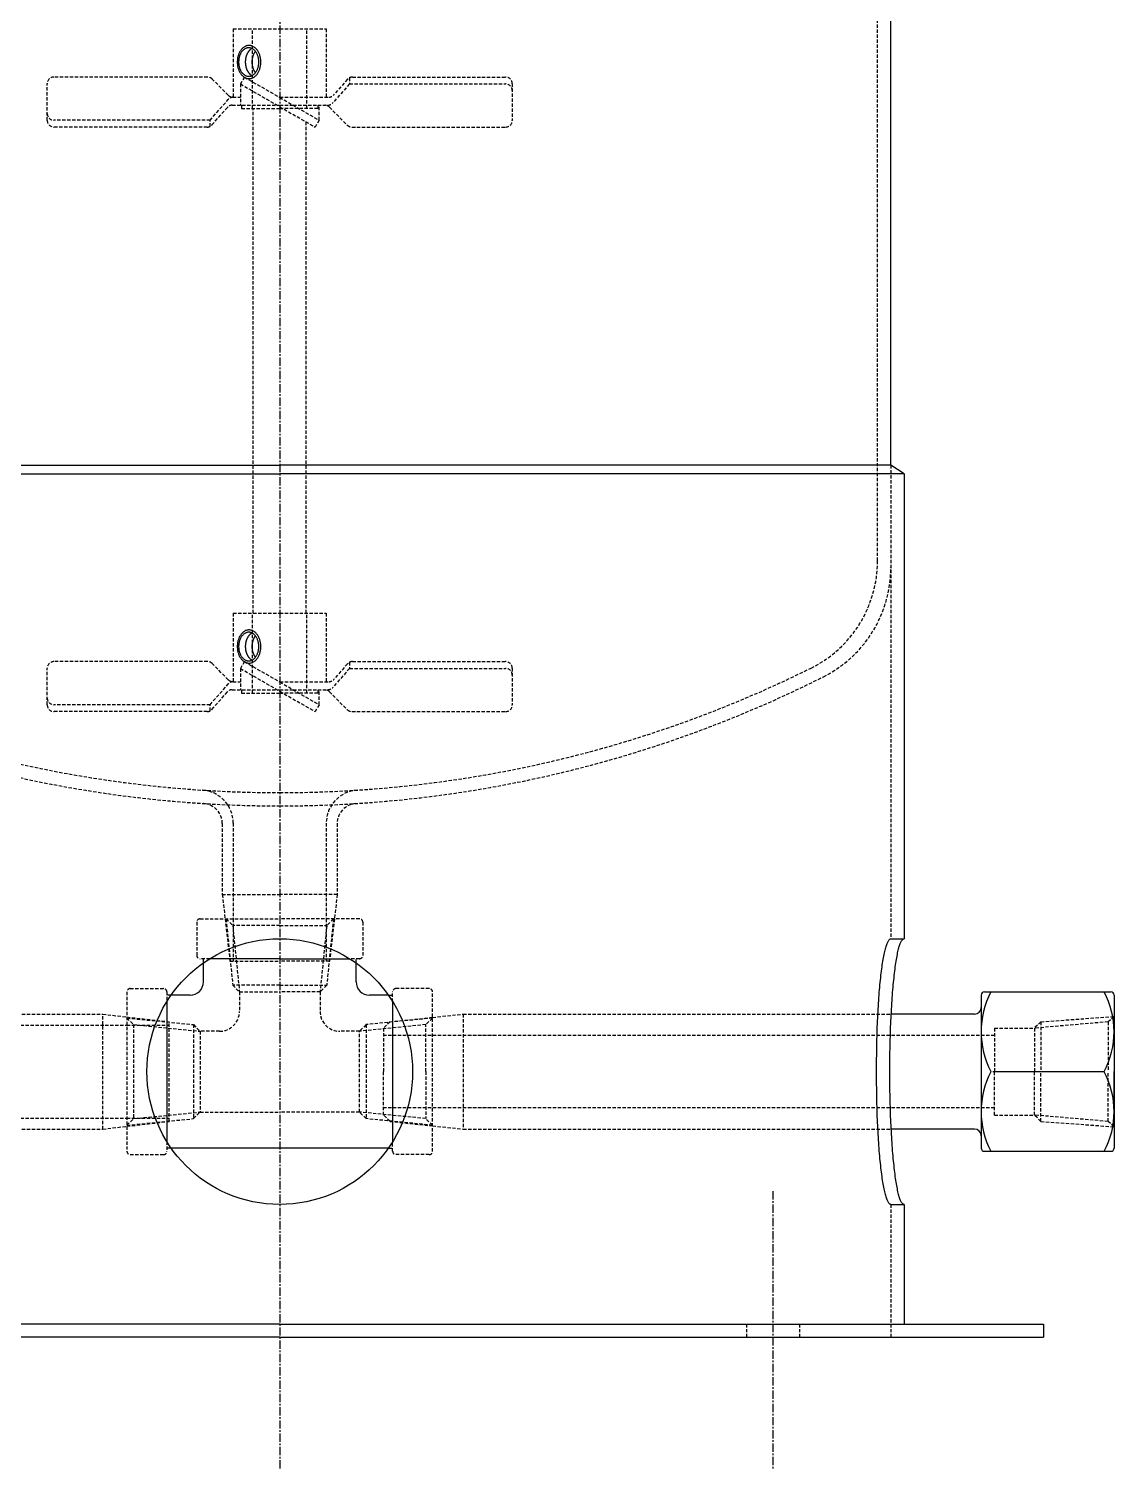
# Model space of a CAD drawing. Extents: x 248 to 1051, y 18 to 1053.
# Drawn here: x 378.7 to 542.1, y 132.5 to 349.5 of the extents above; entities that cross this region are included whole.
import ezdxf

# ---------------------------------------------------------------- set-up
doc = ezdxf.new("R2010")
doc.units = 0
doc.linetypes.add('CENTER', pattern=[2, 1.25, -0.25, 0.25, -0.25])
doc.linetypes.add('DASHED', pattern=[0.75, 0.5, -0.25])
doc.layers.get('0').update_dxf_attribs({"linetype": 'CONTINUOUS'})
doc.layers.add('CENTER', color=1, linetype='CENTER')

msp = doc.modelspace()

# ---------------------------------------------------------------- linework, layer by layer
at = {"color": 3, "linetype": 'DASHED'}
for p, q in [((506.5, 269.4), (506.5, 463.3)), ((409.5, 349.52), (416.5, 349.52)), ((409.5, 349.52), (409.5, 339.22)), ((412.4, 337.52), (412.4, 349.52)), ((416.5, 349.52), (423.5, 349.52)), ((420.6, 337.52), (420.6, 349.52)), ((423.5, 349.52), (423.5, 339.22)), ((381.5, 335.72), (381.5, 341.26)), ((405.63, 342.26), (382.5, 342.26)), ((408.75, 339.51), (406.34, 341.96)), ((411.17, 342.26), (410.57, 341.22)), ((410.57, 341.22), (416.5, 337.79)), ((410.57, 341.22), (410.57, 338.02)), ((411.17, 342.26), (416.5, 339.18)), ((427, 341.22), (424.48, 338.36)), ((426.7, 341.92), (424.62, 339.56)), ((427, 342.15), (427, 341.22)), ((427, 341.22), (450.5, 341.22)), ((427.45, 342.26), (450.5, 342.26)), ((451.5, 341.26), (451.5, 335.72)), ((406, 335.76), (408.75, 338.88)), ((409.46, 339.22), (410.57, 339.22)), ((416.5, 339.22), (423.87, 339.22)), ((416.5, 339.18), (422.43, 335.76)), ((406.3, 335.06), (408.61, 337.68)), ((409.36, 338.02), (416.11, 338.02)), ((410.75, 338.02), (410.75, 337.52)), ((410.75, 337.52), (416.5, 337.52)), ((412.5, 261.52), (412.5, 337.52)), ((416.11, 338.02), (416.5, 338.02)), ((416.5, 338.02), (418.51, 338.02)), ((416.5, 337.79), (421.83, 334.72)), ((416.5, 337.52), (416.98, 337.52)), ((422.25, 337.52), (416.98, 337.52)), ((418.51, 338.02), (423.73, 338.02)), ((422.25, 338.02), (422.25, 337.52)), ((422.43, 335.76), (422.43, 338.02)), ((423.99, 337.72), (426.66, 335.01)), ((406, 335.76), (382.5, 335.76)), ((405.55, 334.72), (382.5, 334.72)), ((406, 334.82), (406, 335.76)), ((420.5, 261.52), (420.5, 335.48)), ((422.43, 335.76), (421.83, 334.72)), ((427.38, 334.72), (450.5, 334.72)), ((508.5, 283.81), (508.5, 212.52)), ((409.5, 261.52), (409.5, 251.22)), ((409.5, 261.52), (416.5, 261.52)), ((412.4, 249.52), (412.4, 261.52)), ((416.5, 261.52), (423.5, 261.52)), ((420.6, 249.52), (420.6, 261.52)), ((423.5, 261.52), (423.5, 251.22)), ((405.63, 254.26), (382.5, 254.26)), ((408.75, 251.51), (406.34, 253.96)), ((411.17, 254.26), (410.57, 253.22)), ((411.17, 254.26), (416.5, 251.18)), ((426.7, 253.92), (424.62, 251.56)), ((427, 254.15), (427, 253.22)), ((427.45, 254.26), (450.5, 254.26)), ((381.5, 247.72), (381.5, 253.26)), ((410.57, 253.22), (410.57, 250.02)), ((410.57, 253.22), (416.5, 249.79)), ((427, 253.22), (424.48, 250.36)), ((427, 253.22), (450.5, 253.22)), ((451.5, 253.26), (451.5, 247.72)), ((406, 247.76), (408.75, 250.88)), ((406.3, 247.06), (408.61, 249.68)), ((409.36, 250.02), (416.11, 250.02)), ((409.46, 251.22), (410.57, 251.22)), ((410.75, 250.02), (410.75, 249.52)), ((416.11, 250.02), (416.5, 250.02)), ((416.5, 251.22), (423.87, 251.22)), ((416.5, 251.18), (422.43, 247.76)), ((416.5, 250.02), (418.51, 250.02)), ((416.5, 249.79), (421.83, 246.72)), ((418.51, 250.02), (423.73, 250.02)), ((422.25, 250.02), (422.25, 249.52)), ((422.43, 247.76), (422.43, 250.02)), ((423.99, 249.72), (426.66, 247.01)), ((406, 247.76), (382.5, 247.76)), ((406, 246.82), (406, 247.76)), ((410.75, 249.52), (416.5, 249.52)), ((416.5, 249.52), (416.98, 249.52)), ((422.25, 249.52), (416.98, 249.52)), ((422.43, 247.76), (421.83, 246.72)), ((405.55, 246.72), (382.5, 246.72)), ((427.38, 246.72), (450.5, 246.72)), ((407.85, 229.88), (407.85, 219.17)), ((409.5, 229.91), (409.5, 215.52)), ((423.5, 229.91), (423.5, 215.52)), ((425.15, 229.88), (425.15, 219.17)), ((407.85, 219.17), (408.27, 215.52)), ((407.85, 219.17), (416.5, 219.17)), ((425.15, 219.17), (416.5, 219.17)), ((425.15, 219.17), (424.73, 215.52)), ((404, 215.02), (404, 210.02)), ((404.5, 215.52), (416.5, 215.52)), ((408.27, 215.52), (409, 209.17)), ((408.43, 215.52), (409.43, 214.52)), ((408.43, 215.52), (409.43, 205.52)), ((409.5, 215.52), (409.5, 209.17)), ((428.5, 215.52), (416.5, 215.52)), ((423.5, 215.52), (423.5, 209.17)), ((424.57, 215.52), (423.57, 205.52)), ((424.57, 215.52), (423.57, 214.52)), ((424.73, 215.52), (424, 209.17)), ((429, 215.02), (429, 210.02)), ((416.5, 214.52), (409.43, 214.52)), ((409.43, 214.52), (410.43, 204.52)), ((416.5, 214.52), (423.57, 214.52)), ((423.57, 214.52), (422.57, 204.52)), ((405.97, 209.52), (404.5, 209.52)), ((405, 208.88), (405, 209.52)), ((409, 209.17), (416.5, 209.17)), ((424, 209.17), (416.5, 209.17)), ((428.5, 209.52), (427.04, 209.52)), ((428, 208.88), (428, 209.52)), ((393.5, 204.52), (393.5, 192.52)), ((394, 205.02), (399, 205.02)), ((399.5, 204.52), (399.5, 203.05)), ((400.14, 204.02), (399.5, 204.02)), ((409.43, 205.52), (410.43, 204.52)), ((416.5, 205.52), (409.43, 205.52)), ((410.43, 204.52), (410.43, 201.59)), ((410.43, 204.52), (416.5, 204.52)), ((416.5, 205.52), (423.57, 205.52)), ((422.57, 204.52), (416.5, 204.52)), ((423.57, 205.52), (422.57, 204.52)), ((422.57, 204.52), (422.57, 201.59)), ((432.86, 204.02), (433.5, 204.02)), ((433.5, 203.05), (433.5, 204.52)), ((439, 205.02), (434, 205.02)), ((439.5, 180.52), (439.5, 204.52)), ((324.44, 201.17), (389.85, 201.17)), ((389.85, 201.17), (393.5, 200.75)), ((389.85, 183.87), (389.85, 201.17)), ((393.5, 200.75), (399.85, 200.02)), ((393.5, 200.59), (403.5, 199.59)), ((393.5, 200.59), (394.5, 199.59)), ((399.85, 185.02), (399.85, 200.02)), ((439.5, 200.59), (429.5, 199.59)), ((433.1, 200.02), (432.11, 199.05)), ((433.1, 200.02), (439.5, 200.69)), ((439.5, 200.59), (438.5, 199.59)), ((439.5, 200.69), (444.11, 201.17)), ((444.11, 201.17), (508.56, 201.17)), ((444.11, 201.17), (444.11, 183.87)), ((541.23, 200.02), (530.11, 199.05)), ((531.1, 200.02), (530.11, 199.05)), ((531.1, 200.02), (542.11, 200.82)), ((531.1, 200.02), (531.1, 192.52)), ((542.11, 200.82), (541.23, 200.02)), ((541.23, 200.02), (541.23, 192.52)), ((303.24, 199.52), (393.5, 199.52)), ((393.5, 199.52), (399.85, 199.52)), ((394.5, 199.59), (404.5, 198.59)), ((394.5, 199.59), (394.5, 185.44)), ((403.5, 199.59), (404.5, 198.59)), ((403.5, 199.59), (403.5, 185.44)), ((407.43, 198.59), (404.5, 198.59)), ((404.5, 198.59), (404.5, 186.44)), ((428.5, 198.59), (425.57, 198.59)), ((429.5, 199.59), (428.5, 198.59)), ((438.5, 199.59), (428.5, 198.59)), ((428.5, 186.44), (428.5, 198.59)), ((429.5, 199.59), (429.5, 185.44)), ((432.11, 199.05), (432.11, 192.52)), ((449.05, 197.97), (432.11, 197.97)), ((438.5, 192.52), (438.5, 199.59)), ((524.11, 197.97), (444.82, 197.97)), ((524.11, 199.05), (530.11, 199.05)), ((524.11, 199.05), (524.11, 192.52)), ((530.11, 199.05), (530.11, 192.52)), ((393.5, 192.52), (393.5, 180.52)), ((432.11, 185.98), (432.11, 192.52)), ((438.5, 192.52), (438.5, 185.44)), ((524.11, 185.98), (524.11, 192.52)), ((530.11, 185.98), (530.11, 192.52)), ((531.1, 185.02), (531.1, 192.52)), ((541.23, 185.02), (541.23, 192.52)), ((449.05, 187.07), (432.11, 187.07)), ((524.11, 187.07), (444.82, 187.07)), ((303.24, 185.52), (393.5, 185.52)), ((393.5, 185.52), (399.85, 185.52)), ((393.5, 184.44), (403.5, 185.44)), ((393.5, 184.44), (394.5, 185.44)), ((393.5, 184.29), (399.85, 185.02)), ((394.5, 185.44), (404.5, 186.44)), ((403.5, 185.44), (404.5, 186.44)), ((404.5, 186.44), (416.5, 186.44)), ((428.5, 186.44), (416.5, 186.44)), ((429.5, 185.44), (428.5, 186.44)), ((438.5, 185.44), (428.5, 186.44)), ((439.5, 184.44), (429.5, 185.44)), ((433.1, 185.02), (432.11, 185.98)), ((433.1, 185.02), (439.5, 184.35)), ((439.5, 184.44), (438.5, 185.44)), ((524.11, 185.98), (530.11, 185.98)), ((541.23, 185.02), (530.11, 185.98)), ((531.1, 185.02), (530.11, 185.98)), ((531.1, 185.02), (542.11, 184.22)), ((542.11, 184.22), (541.23, 185.02)), ((324.44, 183.87), (389.85, 183.87)), ((389.85, 183.87), (393.5, 184.29)), ((439.5, 184.35), (444.11, 183.87)), ((444.11, 183.87), (508.56, 183.87)), ((399.5, 181.98), (399.5, 180.52)), ((400.14, 181.02), (399.5, 181.02)), ((432.86, 181.02), (433.5, 181.02)), ((433.5, 180.52), (433.5, 181.98)), ((394, 180.02), (399, 180.02)), ((439, 180.02), (434, 180.02)), ((508.5, 172.52), (508.5, 152.52)), ((486.75, 154.52), (486.75, 152.52)), ((494.75, 154.52), (494.75, 152.52))]:
    msp.add_line(p, q, dxfattribs=at)
at = {"color": 7, "linetype": 'CONTINUOUS'}
for p, q in [((508.51, 283.81), (508.5, 464.28)), ((322.5, 282.52), (416.5, 282.52)), ((324.5, 283.81), (416.5, 283.81)), ((508.5, 283.81), (416.5, 283.81)), ((510.5, 282.52), (416.5, 282.52)), ((510.5, 282.52), (508.51, 283.81)), ((510.5, 282.52), (510.5, 212.52)), ((508.5, 212.52), (510.5, 212.52)), ((405, 206.02), (405, 208.88)), ((416.5, 209.52), (405.97, 209.52)), ((416.5, 209.52), (427.04, 209.52)), ((428, 206.02), (428, 208.88)), ((403, 204.02), (400.14, 204.02)), ((432.86, 204.02), (430, 204.02)), ((522.11, 204.02), (522.11, 181.02)), ((522.61, 204.52), (541.61, 204.52)), ((542.11, 204.02), (542.11, 181.02)), ((399.5, 203.05), (399.5, 181.98)), ((433.5, 203.05), (433.5, 181.98)), ((521.11, 201.17), (508.56, 201.17)), ((523.86, 192.52), (540.65, 192.52)), ((542.11, 185.98), (542.11, 192.52)), ((521.11, 183.87), (508.56, 183.87)), ((416.5, 181.02), (400.14, 181.02)), ((432.86, 181.02), (416.5, 181.02)), ((522.61, 180.52), (541.61, 180.52)), ((508.5, 172.52), (510.5, 172.52)), ((510.5, 172.52), (510.5, 154.52)), ((416.5, 154.52), (301.5, 154.52)), ((416.5, 154.52), (531.5, 154.52)), ((531.5, 154.52), (531.5, 152.52)), ((416.5, 152.52), (301.5, 152.52)), ((416.5, 152.52), (531.5, 152.52))]:
    msp.add_line(p, q, dxfattribs=at)
at = {"color": 3, "linetype": 'DASHED'}
for points in [[(411.88, 342.02, 0), (411.96, 342.02, 0), (412.05, 342.03, 0), (412.14, 342.04, 0), (412.22, 342.06, 0), (412.31, 342.09, 0), (412.39, 342.12, 0), (412.47, 342.16, 0), (412.55, 342.21, 0), (412.63, 342.26, 0), (412.71, 342.31, 0), (412.79, 342.37, 0), (412.86, 342.44, 0), (412.93, 342.51, 0), (413, 342.58, 0), (413.06, 342.66, 0), (413.13, 342.75, 0), (413.19, 342.84, 0), (413.24, 342.93, 0), (413.3, 343.03, 0), (413.35, 343.13, 0), (413.39, 343.23, 0), (413.44, 343.34, 0), (413.48, 343.45, 0), (413.51, 343.56, 0), (413.54, 343.67, 0), (413.57, 343.79, 0), (413.59, 343.91, 0), (413.61, 344.03, 0), (413.63, 344.15, 0), (413.64, 344.27, 0), (413.64, 344.39, 0), (413.64, 344.52, 0), (413.64, 344.64, 0), (413.64, 344.76, 0), (413.63, 344.88, 0), (413.61, 345, 0), (413.59, 345.12, 0), (413.57, 345.24, 0), (413.54, 345.36, 0), (413.51, 345.47, 0), (413.48, 345.58, 0), (413.44, 345.69, 0), (413.39, 345.8, 0), (413.35, 345.9, 0), (413.3, 346.01, 0), (413.24, 346.1, 0), (413.19, 346.19, 0), (413.13, 346.28, 0), (413.06, 346.37, 0), (413, 346.45, 0), (412.93, 346.52, 0), (412.86, 346.6, 0), (412.79, 346.66, 0), (412.71, 346.72, 0), (412.63, 346.78, 0), (412.55, 346.83, 0), (412.47, 346.87, 0), (412.39, 346.91, 0), (412.31, 346.94, 0), (412.22, 346.97, 0), (412.14, 346.99, 0), (412.05, 347, 0), (411.96, 347.01, 0), (411.88, 347.02, 0), (411.79, 347.01, 0), (411.7, 347, 0), (411.62, 346.99, 0), (411.53, 346.97, 0), (411.45, 346.94, 0), (411.36, 346.91, 0), (411.28, 346.87, 0), (411.2, 346.83, 0), (411.12, 346.78, 0), (411.04, 346.72, 0), (410.97, 346.66, 0), (410.89, 346.6, 0), (410.82, 346.52, 0), (410.76, 346.45, 0), (410.69, 346.37, 0), (410.63, 346.28, 0), (410.57, 346.19, 0), (410.51, 346.1, 0), (410.46, 346.01, 0), (410.41, 345.9, 0), (410.36, 345.8, 0), (410.32, 345.69, 0), (410.28, 345.58, 0), (410.24, 345.47, 0), (410.21, 345.36, 0), (410.19, 345.24, 0), (410.16, 345.12, 0), (410.14, 345, 0), (410.13, 344.88, 0), (410.12, 344.76, 0), (410.11, 344.64, 0), (410.11, 344.52, 0), (410.11, 344.39, 0), (410.12, 344.27, 0), (410.13, 344.15, 0), (410.14, 344.03, 0), (410.16, 343.91, 0), (410.19, 343.79, 0), (410.21, 343.67, 0), (410.24, 343.56, 0), (410.28, 343.45, 0), (410.32, 343.34, 0), (410.36, 343.23, 0), (410.41, 343.13, 0), (410.46, 343.03, 0), (410.51, 342.93, 0), (410.57, 342.84, 0), (410.63, 342.75, 0), (410.69, 342.66, 0), (410.76, 342.58, 0), (410.82, 342.51, 0), (410.89, 342.44, 0), (410.97, 342.37, 0), (411.04, 342.31, 0), (411.12, 342.26, 0), (411.2, 342.21, 0), (411.28, 342.16, 0), (411.36, 342.12, 0), (411.45, 342.09, 0), (411.53, 342.06, 0), (411.62, 342.04, 0), (411.7, 342.03, 0), (411.79, 342.02, 0), (411.88, 342.02, 0)], [(411.83, 342.37, 0), (411.91, 342.37, 0), (411.98, 342.38, 0), (412.06, 342.39, 0), (412.13, 342.41, 0), (412.2, 342.43, 0), (412.27, 342.46, 0), (412.35, 342.49, 0), (412.41, 342.53, 0), (412.48, 342.57, 0), (412.55, 342.62, 0), (412.61, 342.67, 0), (412.68, 342.73, 0), (412.74, 342.79, 0), (412.8, 342.86, 0), (412.85, 342.92, 0), (412.91, 343, 0), (412.96, 343.07, 0), (413.01, 343.15, 0), (413.05, 343.24, 0), (413.1, 343.32, 0), (413.14, 343.41, 0), (413.17, 343.5, 0), (413.21, 343.6, 0), (413.24, 343.69, 0), (413.26, 343.79, 0), (413.29, 343.89, 0), (413.31, 343.99, 0), (413.32, 344.1, 0), (413.34, 344.2, 0), (413.35, 344.31, 0), (413.35, 344.41, 0), (413.35, 344.52, 0), (413.35, 344.62, 0), (413.35, 344.73, 0), (413.34, 344.83, 0), (413.32, 344.94, 0), (413.31, 345.04, 0), (413.29, 345.14, 0), (413.26, 345.24, 0), (413.24, 345.34, 0), (413.21, 345.44, 0), (413.17, 345.53, 0), (413.14, 345.62, 0), (413.1, 345.71, 0), (413.05, 345.8, 0), (413.01, 345.88, 0), (412.96, 345.96, 0), (412.91, 346.04, 0), (412.85, 346.11, 0), (412.8, 346.18, 0), (412.74, 346.24, 0), (412.68, 346.3, 0), (412.61, 346.36, 0), (412.55, 346.41, 0), (412.48, 346.46, 0), (412.41, 346.5, 0), (412.35, 346.54, 0), (412.27, 346.57, 0), (412.2, 346.6, 0), (412.13, 346.62, 0), (412.06, 346.64, 0), (411.98, 346.66, 0), (411.91, 346.66, 0), (411.83, 346.67, 0), (411.76, 346.66, 0), (411.68, 346.66, 0), (411.61, 346.64, 0), (411.54, 346.62, 0), (411.46, 346.6, 0), (411.39, 346.57, 0), (411.32, 346.54, 0), (411.25, 346.5, 0), (411.18, 346.46, 0), (411.12, 346.41, 0), (411.05, 346.36, 0), (410.99, 346.3, 0), (410.93, 346.24, 0), (410.87, 346.18, 0), (410.81, 346.11, 0), (410.76, 346.04, 0), (410.71, 345.96, 0), (410.66, 345.88, 0), (410.61, 345.8, 0), (410.57, 345.71, 0), (410.53, 345.62, 0), (410.49, 345.53, 0), (410.46, 345.44, 0), (410.43, 345.34, 0), (410.4, 345.24, 0), (410.38, 345.14, 0), (410.36, 345.04, 0), (410.34, 344.94, 0), (410.33, 344.83, 0), (410.32, 344.73, 0), (410.31, 344.62, 0), (410.31, 344.52, 0), (410.31, 344.41, 0), (410.32, 344.31, 0), (410.33, 344.2, 0), (410.34, 344.1, 0), (410.36, 343.99, 0), (410.38, 343.89, 0), (410.4, 343.79, 0), (410.43, 343.69, 0), (410.46, 343.6, 0), (410.49, 343.5, 0), (410.53, 343.41, 0), (410.57, 343.32, 0), (410.61, 343.24, 0), (410.66, 343.15, 0), (410.71, 343.07, 0), (410.76, 343, 0), (410.81, 342.92, 0), (410.87, 342.86, 0), (410.93, 342.79, 0), (410.99, 342.73, 0), (411.05, 342.67, 0), (411.12, 342.62, 0), (411.18, 342.57, 0), (411.25, 342.53, 0), (411.32, 342.49, 0), (411.39, 342.46, 0), (411.46, 342.43, 0), (411.54, 342.41, 0), (411.61, 342.39, 0), (411.68, 342.38, 0), (411.76, 342.37, 0), (411.83, 342.37, 0)], [(412.33, 346.55, 0), (412.31, 346.53, 0), (412.28, 346.52, 0), (412.25, 346.5, 0), (412.22, 346.49, 0), (412.2, 346.47, 0), (412.17, 346.45, 0), (412.14, 346.43, 0), (412.12, 346.41, 0), (412.09, 346.39, 0), (412.07, 346.37, 0), (412.04, 346.35, 0), (412.02, 346.33, 0), (411.99, 346.31, 0), (411.97, 346.28, 0), (411.94, 346.26, 0), (411.92, 346.24, 0), (411.9, 346.21, 0), (411.87, 346.19, 0), (411.85, 346.16, 0), (411.83, 346.13, 0), (411.81, 346.1, 0), (411.79, 346.07, 0), (411.76, 346.05, 0), (411.74, 346.02, 0), (411.72, 345.99, 0), (411.7, 345.96, 0), (411.68, 345.93, 0), (411.67, 345.89, 0), (411.65, 345.86, 0), (411.63, 345.83, 0), (411.61, 345.8, 0), (411.59, 345.76, 0), (411.58, 345.73, 0), (411.56, 345.69, 0), (411.54, 345.66, 0), (411.53, 345.62, 0), (411.51, 345.59, 0), (411.5, 345.55, 0), (411.49, 345.51, 0), (411.47, 345.48, 0), (411.46, 345.44, 0), (411.45, 345.4, 0), (411.44, 345.37, 0), (411.42, 345.33, 0), (411.41, 345.29, 0), (411.4, 345.25, 0), (411.39, 345.21, 0), (411.38, 345.17, 0), (411.38, 345.13, 0), (411.37, 345.09, 0), (411.36, 345.05, 0), (411.35, 345.01, 0), (411.35, 344.97, 0), (411.34, 344.93, 0), (411.33, 344.89, 0), (411.33, 344.85, 0), (411.33, 344.81, 0), (411.32, 344.76, 0), (411.32, 344.72, 0), (411.32, 344.68, 0), (411.31, 344.64, 0), (411.31, 344.6, 0), (411.31, 344.56, 0), (411.31, 344.52, 0), (411.31, 344.48, 0), (411.31, 344.43, 0), (411.31, 344.39, 0), (411.32, 344.35, 0), (411.32, 344.31, 0), (411.32, 344.27, 0), (411.33, 344.23, 0), (411.33, 344.19, 0), (411.33, 344.14, 0), (411.34, 344.1, 0), (411.35, 344.06, 0), (411.35, 344.02, 0), (411.36, 343.98, 0), (411.37, 343.94, 0), (411.38, 343.9, 0), (411.38, 343.86, 0), (411.39, 343.82, 0), (411.4, 343.78, 0), (411.41, 343.75, 0), (411.42, 343.71, 0), (411.44, 343.67, 0), (411.45, 343.63, 0), (411.46, 343.59, 0), (411.47, 343.56, 0), (411.49, 343.52, 0), (411.5, 343.48, 0), (411.51, 343.45, 0), (411.53, 343.41, 0), (411.54, 343.38, 0), (411.56, 343.34, 0), (411.58, 343.31, 0), (411.59, 343.27, 0), (411.61, 343.24, 0), (411.63, 343.2, 0), (411.65, 343.17, 0), (411.67, 343.14, 0), (411.68, 343.11, 0), (411.7, 343.08, 0), (411.72, 343.05, 0), (411.74, 343.02, 0), (411.76, 342.99, 0), (411.79, 342.96, 0), (411.81, 342.93, 0), (411.83, 342.9, 0), (411.85, 342.88, 0), (411.87, 342.85, 0), (411.9, 342.82, 0), (411.92, 342.8, 0), (411.94, 342.77, 0), (411.97, 342.75, 0), (411.99, 342.73, 0), (412.02, 342.7, 0), (412.04, 342.68, 0), (412.07, 342.66, 0), (412.09, 342.64, 0), (412.12, 342.62, 0), (412.14, 342.6, 0), (412.17, 342.58, 0), (412.2, 342.56, 0), (412.22, 342.55, 0), (412.25, 342.53, 0), (412.28, 342.51, 0), (412.31, 342.5, 0), (412.33, 342.49, 0)], [(412.83, 346.14, 0), (412.82, 346.12, 0), (412.8, 346.1, 0), (412.79, 346.08, 0), (412.77, 346.06, 0), (412.76, 346.04, 0), (412.74, 346.02, 0), (412.73, 346, 0), (412.72, 345.98, 0), (412.7, 345.95, 0), (412.69, 345.93, 0), (412.68, 345.91, 0), (412.66, 345.89, 0), (412.65, 345.87, 0), (412.64, 345.85, 0), (412.62, 345.82, 0), (412.61, 345.8, 0), (412.6, 345.78, 0), (412.59, 345.75, 0), (412.58, 345.73, 0), (412.57, 345.71, 0), (412.56, 345.68, 0), (412.54, 345.66, 0), (412.53, 345.63, 0), (412.52, 345.61, 0), (412.51, 345.58, 0), (412.5, 345.56, 0), (412.49, 345.53, 0), (412.48, 345.51, 0), (412.48, 345.48, 0), (412.47, 345.46, 0), (412.46, 345.43, 0), (412.45, 345.41, 0), (412.44, 345.38, 0), (412.43, 345.35, 0), (412.42, 345.33, 0), (412.42, 345.3, 0), (412.41, 345.27, 0), (412.4, 345.25, 0), (412.4, 345.22, 0), (412.39, 345.19, 0), (412.38, 345.17, 0), (412.38, 345.14, 0), (412.37, 345.11, 0), (412.37, 345.08, 0), (412.36, 345.06, 0), (412.36, 345.03, 0), (412.35, 345, 0), (412.35, 344.97, 0), (412.34, 344.94, 0), (412.34, 344.92, 0), (412.33, 344.89, 0), (412.33, 344.86, 0), (412.33, 344.83, 0), (412.33, 344.8, 0), (412.32, 344.77, 0), (412.32, 344.75, 0), (412.32, 344.72, 0), (412.32, 344.69, 0), (412.32, 344.66, 0), (412.31, 344.63, 0), (412.31, 344.6, 0), (412.31, 344.57, 0), (412.31, 344.55, 0), (412.31, 344.52, 0), (412.31, 344.49, 0), (412.31, 344.46, 0), (412.31, 344.43, 0), (412.31, 344.4, 0), (412.32, 344.37, 0), (412.32, 344.35, 0), (412.32, 344.32, 0), (412.32, 344.29, 0), (412.32, 344.26, 0), (412.33, 344.23, 0), (412.33, 344.2, 0), (412.33, 344.17, 0), (412.33, 344.15, 0), (412.34, 344.12, 0), (412.34, 344.09, 0), (412.35, 344.06, 0), (412.35, 344.03, 0), (412.36, 344.01, 0), (412.36, 343.98, 0), (412.37, 343.95, 0), (412.37, 343.92, 0), (412.38, 343.89, 0), (412.38, 343.87, 0), (412.39, 343.84, 0), (412.4, 343.81, 0), (412.4, 343.79, 0), (412.41, 343.76, 0), (412.42, 343.73, 0), (412.42, 343.71, 0), (412.43, 343.68, 0), (412.44, 343.65, 0), (412.45, 343.63, 0), (412.46, 343.6, 0), (412.47, 343.57, 0), (412.48, 343.55, 0), (412.48, 343.52, 0), (412.49, 343.5, 0), (412.5, 343.47, 0), (412.51, 343.45, 0), (412.52, 343.42, 0), (412.53, 343.4, 0), (412.54, 343.38, 0), (412.56, 343.35, 0), (412.57, 343.33, 0), (412.58, 343.3, 0), (412.59, 343.28, 0), (412.6, 343.26, 0), (412.61, 343.23, 0), (412.62, 343.21, 0), (412.64, 343.19, 0), (412.65, 343.17, 0), (412.66, 343.14, 0), (412.68, 343.12, 0), (412.69, 343.1, 0), (412.7, 343.08, 0), (412.72, 343.06, 0), (412.73, 343.04, 0), (412.74, 343.01, 0), (412.76, 343, 0), (412.77, 342.98, 0), (412.79, 342.95, 0), (412.8, 342.94, 0), (412.82, 342.92, 0), (412.83, 342.9, 0)], [(411.88, 254.02, 0), (411.96, 254.02, 0), (412.05, 254.03, 0), (412.14, 254.04, 0), (412.22, 254.06, 0), (412.31, 254.09, 0), (412.39, 254.12, 0), (412.47, 254.16, 0), (412.55, 254.21, 0), (412.63, 254.26, 0), (412.71, 254.31, 0), (412.79, 254.37, 0), (412.86, 254.44, 0), (412.93, 254.51, 0), (413, 254.58, 0), (413.06, 254.66, 0), (413.13, 254.75, 0), (413.19, 254.84, 0), (413.24, 254.93, 0), (413.3, 255.03, 0), (413.35, 255.13, 0), (413.39, 255.23, 0), (413.44, 255.34, 0), (413.48, 255.45, 0), (413.51, 255.56, 0), (413.54, 255.67, 0), (413.57, 255.79, 0), (413.59, 255.91, 0), (413.61, 256.03, 0), (413.63, 256.15, 0), (413.64, 256.27, 0), (413.64, 256.39, 0), (413.64, 256.52, 0), (413.64, 256.64, 0), (413.64, 256.76, 0), (413.63, 256.88, 0), (413.61, 257, 0), (413.59, 257.12, 0), (413.57, 257.24, 0), (413.54, 257.36, 0), (413.51, 257.47, 0), (413.48, 257.58, 0), (413.44, 257.69, 0), (413.39, 257.8, 0), (413.35, 257.9, 0), (413.3, 258.01, 0), (413.24, 258.1, 0), (413.19, 258.19, 0), (413.13, 258.28, 0), (413.06, 258.37, 0), (413, 258.45, 0), (412.93, 258.52, 0), (412.86, 258.6, 0), (412.79, 258.66, 0), (412.71, 258.72, 0), (412.63, 258.78, 0), (412.55, 258.83, 0), (412.47, 258.87, 0), (412.39, 258.91, 0), (412.31, 258.94, 0), (412.22, 258.97, 0), (412.14, 258.99, 0), (412.05, 259, 0), (411.96, 259.01, 0), (411.88, 259.02, 0), (411.79, 259.01, 0), (411.7, 259, 0), (411.62, 258.99, 0), (411.53, 258.97, 0), (411.45, 258.94, 0), (411.36, 258.91, 0), (411.28, 258.87, 0), (411.2, 258.83, 0), (411.12, 258.78, 0), (411.04, 258.72, 0), (410.97, 258.66, 0), (410.89, 258.6, 0), (410.82, 258.52, 0), (410.76, 258.45, 0), (410.69, 258.37, 0), (410.63, 258.28, 0), (410.57, 258.19, 0), (410.51, 258.1, 0), (410.46, 258.01, 0), (410.41, 257.9, 0), (410.36, 257.8, 0), (410.32, 257.69, 0), (410.28, 257.58, 0), (410.24, 257.47, 0), (410.21, 257.36, 0), (410.19, 257.24, 0), (410.16, 257.12, 0), (410.14, 257, 0), (410.13, 256.88, 0), (410.12, 256.76, 0), (410.11, 256.64, 0), (410.11, 256.52, 0), (410.11, 256.39, 0), (410.12, 256.27, 0), (410.13, 256.15, 0), (410.14, 256.03, 0), (410.16, 255.91, 0), (410.19, 255.79, 0), (410.21, 255.67, 0), (410.24, 255.56, 0), (410.28, 255.45, 0), (410.32, 255.34, 0), (410.36, 255.23, 0), (410.41, 255.13, 0), (410.46, 255.03, 0), (410.51, 254.93, 0), (410.57, 254.84, 0), (410.63, 254.75, 0), (410.69, 254.66, 0), (410.76, 254.58, 0), (410.82, 254.51, 0), (410.89, 254.44, 0), (410.97, 254.37, 0), (411.04, 254.31, 0), (411.12, 254.26, 0), (411.2, 254.21, 0), (411.28, 254.16, 0), (411.36, 254.12, 0), (411.45, 254.09, 0), (411.53, 254.06, 0), (411.62, 254.04, 0), (411.7, 254.03, 0), (411.79, 254.02, 0), (411.88, 254.02, 0)], [(411.83, 254.37, 0), (411.91, 254.37, 0), (411.98, 254.38, 0), (412.06, 254.39, 0), (412.13, 254.41, 0), (412.2, 254.43, 0), (412.27, 254.46, 0), (412.35, 254.49, 0), (412.41, 254.53, 0), (412.48, 254.57, 0), (412.55, 254.62, 0), (412.61, 254.67, 0), (412.68, 254.73, 0), (412.74, 254.79, 0), (412.8, 254.85, 0), (412.85, 254.92, 0), (412.91, 255, 0), (412.96, 255.07, 0), (413.01, 255.15, 0), (413.05, 255.24, 0), (413.1, 255.32, 0), (413.14, 255.41, 0), (413.17, 255.5, 0), (413.21, 255.6, 0), (413.24, 255.69, 0), (413.26, 255.79, 0), (413.29, 255.89, 0), (413.31, 255.99, 0), (413.32, 256.1, 0), (413.34, 256.2, 0), (413.35, 256.31, 0), (413.35, 256.41, 0), (413.35, 256.52, 0), (413.35, 256.62, 0), (413.35, 256.73, 0), (413.34, 256.83, 0), (413.32, 256.94, 0), (413.31, 257.04, 0), (413.29, 257.14, 0), (413.26, 257.24, 0), (413.24, 257.34, 0), (413.21, 257.44, 0), (413.17, 257.53, 0), (413.14, 257.62, 0), (413.1, 257.71, 0), (413.05, 257.8, 0), (413.01, 257.88, 0), (412.96, 257.96, 0), (412.91, 258.04, 0), (412.85, 258.11, 0), (412.8, 258.18, 0), (412.74, 258.24, 0), (412.68, 258.3, 0), (412.61, 258.36, 0), (412.55, 258.41, 0), (412.48, 258.46, 0), (412.41, 258.5, 0), (412.35, 258.54, 0), (412.27, 258.57, 0), (412.2, 258.6, 0), (412.13, 258.62, 0), (412.06, 258.64, 0), (411.98, 258.66, 0), (411.91, 258.66, 0), (411.83, 258.67, 0), (411.76, 258.66, 0), (411.68, 258.66, 0), (411.61, 258.64, 0), (411.54, 258.62, 0), (411.46, 258.6, 0), (411.39, 258.57, 0), (411.32, 258.54, 0), (411.25, 258.5, 0), (411.18, 258.46, 0), (411.12, 258.41, 0), (411.05, 258.36, 0), (410.99, 258.3, 0), (410.93, 258.24, 0), (410.87, 258.18, 0), (410.81, 258.11, 0), (410.76, 258.04, 0), (410.71, 257.96, 0), (410.66, 257.88, 0), (410.61, 257.8, 0), (410.57, 257.71, 0), (410.53, 257.62, 0), (410.49, 257.53, 0), (410.46, 257.44, 0), (410.43, 257.34, 0), (410.4, 257.24, 0), (410.38, 257.14, 0), (410.36, 257.04, 0), (410.34, 256.94, 0), (410.33, 256.83, 0), (410.32, 256.73, 0), (410.31, 256.62, 0), (410.31, 256.52, 0), (410.31, 256.41, 0), (410.32, 256.31, 0), (410.33, 256.2, 0), (410.34, 256.1, 0), (410.36, 255.99, 0), (410.38, 255.89, 0), (410.4, 255.79, 0), (410.43, 255.69, 0), (410.46, 255.6, 0), (410.49, 255.5, 0), (410.53, 255.41, 0), (410.57, 255.32, 0), (410.61, 255.24, 0), (410.66, 255.15, 0), (410.71, 255.07, 0), (410.76, 255, 0), (410.81, 254.92, 0), (410.87, 254.85, 0), (410.93, 254.79, 0), (410.99, 254.73, 0), (411.05, 254.67, 0), (411.12, 254.62, 0), (411.18, 254.57, 0), (411.25, 254.53, 0), (411.32, 254.49, 0), (411.39, 254.46, 0), (411.46, 254.43, 0), (411.54, 254.41, 0), (411.61, 254.39, 0), (411.68, 254.38, 0), (411.76, 254.37, 0), (411.83, 254.37, 0)], [(412.33, 258.55, 0), (412.31, 258.53, 0), (412.28, 258.52, 0), (412.25, 258.5, 0), (412.22, 258.49, 0), (412.2, 258.47, 0), (412.17, 258.45, 0), (412.14, 258.43, 0), (412.12, 258.41, 0), (412.09, 258.39, 0), (412.07, 258.37, 0), (412.04, 258.35, 0), (412.02, 258.33, 0), (411.99, 258.31, 0), (411.97, 258.28, 0), (411.94, 258.26, 0), (411.92, 258.24, 0), (411.9, 258.21, 0), (411.87, 258.19, 0), (411.85, 258.16, 0), (411.83, 258.13, 0), (411.81, 258.1, 0), (411.79, 258.07, 0), (411.76, 258.05, 0), (411.74, 258.02, 0), (411.72, 257.99, 0), (411.7, 257.96, 0), (411.68, 257.93, 0), (411.67, 257.89, 0), (411.65, 257.86, 0), (411.63, 257.83, 0), (411.61, 257.8, 0), (411.59, 257.76, 0), (411.58, 257.73, 0), (411.56, 257.69, 0), (411.54, 257.66, 0), (411.53, 257.62, 0), (411.51, 257.59, 0), (411.5, 257.55, 0), (411.49, 257.51, 0), (411.47, 257.48, 0), (411.46, 257.44, 0), (411.45, 257.4, 0), (411.44, 257.37, 0), (411.42, 257.33, 0), (411.41, 257.29, 0), (411.4, 257.25, 0), (411.39, 257.21, 0), (411.38, 257.17, 0), (411.38, 257.13, 0), (411.37, 257.09, 0), (411.36, 257.05, 0), (411.35, 257.01, 0), (411.35, 256.97, 0), (411.34, 256.93, 0), (411.33, 256.89, 0), (411.33, 256.85, 0), (411.33, 256.81, 0), (411.32, 256.76, 0), (411.32, 256.72, 0), (411.32, 256.68, 0), (411.31, 256.64, 0), (411.31, 256.6, 0), (411.31, 256.56, 0), (411.31, 256.52, 0), (411.31, 256.48, 0), (411.31, 256.43, 0), (411.31, 256.39, 0), (411.32, 256.35, 0), (411.32, 256.31, 0), (411.32, 256.27, 0), (411.33, 256.23, 0), (411.33, 256.19, 0), (411.33, 256.14, 0), (411.34, 256.1, 0), (411.35, 256.06, 0), (411.35, 256.02, 0), (411.36, 255.98, 0), (411.37, 255.94, 0), (411.38, 255.9, 0), (411.38, 255.86, 0), (411.39, 255.82, 0), (411.4, 255.78, 0), (411.41, 255.75, 0), (411.42, 255.71, 0), (411.44, 255.67, 0), (411.45, 255.63, 0), (411.46, 255.59, 0), (411.47, 255.56, 0), (411.49, 255.52, 0), (411.5, 255.48, 0), (411.51, 255.45, 0), (411.53, 255.41, 0), (411.54, 255.38, 0), (411.56, 255.34, 0), (411.58, 255.31, 0), (411.59, 255.27, 0), (411.61, 255.24, 0), (411.63, 255.2, 0), (411.65, 255.17, 0), (411.67, 255.14, 0), (411.68, 255.11, 0), (411.7, 255.08, 0), (411.72, 255.05, 0), (411.74, 255.02, 0), (411.76, 254.99, 0), (411.79, 254.96, 0), (411.81, 254.93, 0), (411.83, 254.9, 0), (411.85, 254.88, 0), (411.87, 254.85, 0), (411.9, 254.82, 0), (411.92, 254.8, 0), (411.94, 254.77, 0), (411.97, 254.75, 0), (411.99, 254.72, 0), (412.02, 254.7, 0), (412.04, 254.68, 0), (412.07, 254.66, 0), (412.09, 254.64, 0), (412.12, 254.62, 0), (412.14, 254.6, 0), (412.17, 254.58, 0), (412.2, 254.56, 0), (412.22, 254.55, 0), (412.25, 254.53, 0), (412.28, 254.51, 0), (412.31, 254.5, 0), (412.33, 254.49, 0)], [(412.83, 258.14, 0), (412.82, 258.12, 0), (412.8, 258.1, 0), (412.79, 258.08, 0), (412.77, 258.06, 0), (412.76, 258.04, 0), (412.74, 258.02, 0), (412.73, 258, 0), (412.72, 257.98, 0), (412.7, 257.95, 0), (412.69, 257.93, 0), (412.68, 257.91, 0), (412.66, 257.89, 0), (412.65, 257.87, 0), (412.64, 257.85, 0), (412.62, 257.82, 0), (412.61, 257.8, 0), (412.6, 257.78, 0), (412.59, 257.75, 0), (412.58, 257.73, 0), (412.57, 257.71, 0), (412.56, 257.68, 0), (412.54, 257.66, 0), (412.53, 257.63, 0), (412.52, 257.61, 0), (412.51, 257.58, 0), (412.5, 257.56, 0), (412.49, 257.53, 0), (412.48, 257.51, 0), (412.48, 257.48, 0), (412.47, 257.46, 0), (412.46, 257.43, 0), (412.45, 257.41, 0), (412.44, 257.38, 0), (412.43, 257.35, 0), (412.42, 257.33, 0), (412.42, 257.3, 0), (412.41, 257.27, 0), (412.4, 257.25, 0), (412.4, 257.22, 0), (412.39, 257.19, 0), (412.38, 257.17, 0), (412.38, 257.14, 0), (412.37, 257.11, 0), (412.37, 257.08, 0), (412.36, 257.06, 0), (412.36, 257.03, 0), (412.35, 257, 0), (412.35, 256.97, 0), (412.34, 256.94, 0), (412.34, 256.92, 0), (412.33, 256.89, 0), (412.33, 256.86, 0), (412.33, 256.83, 0), (412.33, 256.8, 0), (412.32, 256.77, 0), (412.32, 256.75, 0), (412.32, 256.72, 0), (412.32, 256.69, 0), (412.32, 256.66, 0), (412.31, 256.63, 0), (412.31, 256.6, 0), (412.31, 256.57, 0), (412.31, 256.55, 0), (412.31, 256.52, 0), (412.31, 256.49, 0), (412.31, 256.46, 0), (412.31, 256.43, 0), (412.31, 256.4, 0), (412.32, 256.37, 0), (412.32, 256.35, 0), (412.32, 256.32, 0), (412.32, 256.29, 0), (412.32, 256.26, 0), (412.33, 256.23, 0), (412.33, 256.2, 0), (412.33, 256.17, 0), (412.33, 256.15, 0), (412.34, 256.12, 0), (412.34, 256.09, 0), (412.35, 256.06, 0), (412.35, 256.03, 0), (412.36, 256.01, 0), (412.36, 255.98, 0), (412.37, 255.95, 0), (412.37, 255.92, 0), (412.38, 255.9, 0), (412.38, 255.87, 0), (412.39, 255.84, 0), (412.4, 255.81, 0), (412.4, 255.79, 0), (412.41, 255.76, 0), (412.42, 255.73, 0), (412.42, 255.71, 0), (412.43, 255.68, 0), (412.44, 255.65, 0), (412.45, 255.63, 0), (412.46, 255.6, 0), (412.47, 255.57, 0), (412.48, 255.55, 0), (412.48, 255.52, 0), (412.49, 255.5, 0), (412.5, 255.47, 0), (412.51, 255.45, 0), (412.52, 255.42, 0), (412.53, 255.4, 0), (412.54, 255.38, 0), (412.56, 255.35, 0), (412.57, 255.33, 0), (412.58, 255.3, 0), (412.59, 255.28, 0), (412.6, 255.26, 0), (412.61, 255.23, 0), (412.62, 255.21, 0), (412.64, 255.19, 0), (412.65, 255.16, 0), (412.66, 255.14, 0), (412.68, 255.12, 0), (412.69, 255.1, 0), (412.7, 255.08, 0), (412.72, 255.06, 0), (412.73, 255.04, 0), (412.74, 255.01, 0), (412.76, 255, 0), (412.77, 254.97, 0), (412.79, 254.96, 0), (412.8, 254.94, 0), (412.82, 254.92, 0), (412.83, 254.9, 0)], [(508.5, 172.52, 0), (508.45, 172.52, 0), (508.39, 172.54, 0), (508.34, 172.57, 0), (508.29, 172.61, 0), (508.24, 172.67, 0), (508.19, 172.73, 0), (508.13, 172.81, 0), (508.08, 172.9, 0), (508.03, 173, 0), (507.98, 173.12, 0), (507.93, 173.24, 0), (507.88, 173.38, 0), (507.83, 173.53, 0), (507.78, 173.69, 0), (507.73, 173.86, 0), (507.68, 174.04, 0), (507.63, 174.23, 0), (507.58, 174.44, 0), (507.53, 174.65, 0), (507.49, 174.88, 0), (507.44, 175.12, 0), (507.39, 175.36, 0), (507.35, 175.62, 0), (507.31, 175.89, 0), (507.26, 176.16, 0), (507.22, 176.45, 0), (507.18, 176.75, 0), (507.14, 177.06, 0), (507.1, 177.37, 0), (507.06, 177.7, 0), (507.02, 178.03, 0), (506.98, 178.37, 0), (506.94, 178.73, 0), (506.91, 179.09, 0), (506.87, 179.45, 0), (506.84, 179.83, 0), (506.8, 180.21, 0), (506.77, 180.6, 0), (506.74, 181, 0), (506.71, 181.41, 0), (506.68, 181.82, 0), (506.65, 182.23, 0), (506.63, 182.66, 0), (506.6, 183.09, 0), (506.58, 183.52, 0), (506.56, 183.97, 0), (506.53, 184.41, 0), (506.51, 184.86, 0), (506.49, 185.32, 0), (506.47, 185.78, 0), (506.46, 186.24, 0), (506.44, 186.71, 0), (506.43, 187.18, 0), (506.41, 187.66, 0), (506.4, 188.13, 0), (506.39, 188.62, 0), (506.38, 189.1, 0), (506.37, 189.58, 0), (506.37, 190.07, 0), (506.36, 190.56, 0), (506.35, 191.04, 0), (506.35, 191.53, 0), (506.35, 192.03, 0), (506.35, 192.52, 0), (506.35, 193.01, 0), (506.35, 193.5, 0), (506.35, 193.99, 0), (506.36, 194.48, 0), (506.37, 194.97, 0), (506.37, 195.45, 0), (506.38, 195.94, 0), (506.39, 196.42, 0), (506.4, 196.9, 0), (506.41, 197.38, 0), (506.43, 197.85, 0), (506.44, 198.32, 0), (506.46, 198.79, 0), (506.47, 199.25, 0), (506.49, 199.71, 0), (506.51, 200.17, 0), (506.53, 200.62, 0), (506.56, 201.07, 0), (506.58, 201.51, 0), (506.6, 201.94, 0), (506.63, 202.37, 0), (506.65, 202.8, 0), (506.68, 203.22, 0), (506.71, 203.63, 0), (506.74, 204.03, 0), (506.77, 204.43, 0), (506.8, 204.82, 0), (506.84, 205.2, 0), (506.87, 205.58, 0), (506.91, 205.95, 0), (506.94, 206.31, 0), (506.98, 206.66, 0), (507.02, 207, 0), (507.06, 207.34, 0), (507.1, 207.66, 0), (507.14, 207.98, 0), (507.18, 208.28, 0), (507.22, 208.58, 0), (507.26, 208.87, 0), (507.31, 209.15, 0), (507.35, 209.41, 0), (507.39, 209.67, 0), (507.44, 209.92, 0), (507.49, 210.16, 0), (507.53, 210.38, 0), (507.58, 210.6, 0), (507.63, 210.8, 0), (507.68, 210.99, 0), (507.73, 211.18, 0), (507.78, 211.35, 0), (507.83, 211.51, 0), (507.88, 211.66, 0), (507.93, 211.79, 0), (507.98, 211.92, 0), (508.03, 212.03, 0), (508.08, 212.13, 0), (508.13, 212.22, 0), (508.19, 212.3, 0), (508.24, 212.37, 0), (508.29, 212.42, 0), (508.34, 212.46, 0), (508.39, 212.49, 0), (508.45, 212.51, 0), (508.5, 212.52, 0)]]:
    msp.add_polyline3d(points, dxfattribs=at)
at = {"color": 7, "linetype": 'CONTINUOUS'}
msp.add_polyline3d([(510.5, 172.52, 0), (510.45, 172.52, 0), (510.39, 172.54, 0), (510.34, 172.57, 0), (510.29, 172.61, 0), (510.24, 172.67, 0), (510.19, 172.73, 0), (510.13, 172.81, 0), (510.08, 172.9, 0), (510.03, 173, 0), (509.98, 173.12, 0), (509.93, 173.24, 0), (509.88, 173.38, 0), (509.83, 173.53, 0), (509.78, 173.69, 0), (509.73, 173.86, 0), (509.68, 174.04, 0), (509.63, 174.23, 0), (509.58, 174.44, 0), (509.53, 174.65, 0), (509.49, 174.88, 0), (509.44, 175.12, 0), (509.39, 175.36, 0), (509.35, 175.62, 0), (509.31, 175.89, 0), (509.26, 176.16, 0), (509.22, 176.45, 0), (509.18, 176.75, 0), (509.14, 177.06, 0), (509.1, 177.37, 0), (509.06, 177.7, 0), (509.02, 178.03, 0), (508.98, 178.37, 0), (508.94, 178.73, 0), (508.91, 179.09, 0), (508.87, 179.45, 0), (508.84, 179.83, 0), (508.8, 180.21, 0), (508.77, 180.6, 0), (508.74, 181, 0), (508.71, 181.41, 0), (508.68, 181.82, 0), (508.65, 182.23, 0), (508.63, 182.66, 0), (508.6, 183.09, 0), (508.58, 183.52, 0), (508.56, 183.97, 0), (508.53, 184.41, 0), (508.51, 184.86, 0), (508.49, 185.32, 0), (508.47, 185.78, 0), (508.46, 186.24, 0), (508.44, 186.71, 0), (508.43, 187.18, 0), (508.41, 187.66, 0), (508.4, 188.13, 0), (508.39, 188.62, 0), (508.38, 189.1, 0), (508.37, 189.58, 0), (508.37, 190.07, 0), (508.36, 190.56, 0), (508.35, 191.04, 0), (508.35, 191.53, 0), (508.35, 192.03, 0), (508.35, 192.52, 0), (508.35, 193.01, 0), (508.35, 193.5, 0), (508.35, 193.99, 0), (508.36, 194.48, 0), (508.37, 194.97, 0), (508.37, 195.45, 0), (508.38, 195.94, 0), (508.39, 196.42, 0), (508.4, 196.9, 0), (508.41, 197.38, 0), (508.43, 197.85, 0), (508.44, 198.32, 0), (508.46, 198.79, 0), (508.47, 199.25, 0), (508.49, 199.71, 0), (508.51, 200.17, 0), (508.53, 200.62, 0), (508.56, 201.07, 0), (508.58, 201.51, 0), (508.6, 201.94, 0), (508.63, 202.37, 0), (508.65, 202.8, 0), (508.68, 203.22, 0), (508.71, 203.63, 0), (508.74, 204.03, 0), (508.77, 204.43, 0), (508.8, 204.82, 0), (508.84, 205.2, 0), (508.87, 205.58, 0), (508.91, 205.95, 0), (508.94, 206.31, 0), (508.98, 206.66, 0), (509.02, 207, 0), (509.06, 207.34, 0), (509.1, 207.66, 0), (509.14, 207.98, 0), (509.18, 208.28, 0), (509.22, 208.58, 0), (509.26, 208.87, 0), (509.31, 209.15, 0), (509.35, 209.41, 0), (509.39, 209.67, 0), (509.44, 209.92, 0), (509.49, 210.16, 0), (509.53, 210.38, 0), (509.58, 210.6, 0), (509.63, 210.8, 0), (509.68, 210.99, 0), (509.73, 211.18, 0), (509.78, 211.35, 0), (509.83, 211.51, 0), (509.88, 211.66, 0), (509.93, 211.79, 0), (509.98, 211.92, 0), (510.03, 212.03, 0), (510.08, 212.13, 0), (510.13, 212.22, 0), (510.19, 212.3, 0), (510.24, 212.37, 0), (510.29, 212.42, 0), (510.34, 212.46, 0), (510.39, 212.49, 0), (510.45, 212.51, 0), (510.5, 212.52, 0)], dxfattribs=at)
msp.add_circle((416.5, 192.52), 20, dxfattribs=at)
at = {"color": 3, "linetype": 'DASHED'}
for centre, radius, start, end in [((382.5, 341.26), 1, 90, 180), ((405.63, 341.26), 1, 44.6278, 90), ((427.45, 341.26), 1, 90, 138.6246), ((450.5, 341.26), 1, 0, 90), ((450.5, 340.22), 1, 0, 90), ((409.46, 340.22), 1, 224.6278, 270), ((409.5, 338.22), 1, 90, 138.6246), ((423.87, 340.22), 1, 270, 318.6246), ((382.5, 336.76), 1, 180, 270), ((409.36, 337.02), 1, 90, 138.6246), ((423.28, 337.02), 1, 44.6278, 90), ((423.73, 339.02), 1, 270, 318.6246), ((382.5, 335.72), 1, 180, 270), ((405.55, 335.72), 1, 270, 318.6246), ((427.38, 335.72), 1, 224.6278, 270), ((450.5, 335.72), 1, 270, 0), ((488.5, 269.4), 18, 296.3878, 0), ((490.1, 268.41), 18.4, 296.7358, 0), ((382.5, 253.26), 1, 90, 180), ((405.63, 253.26), 1, 44.6278, 90), ((427.45, 253.26), 1, 90, 138.6246), ((450.5, 253.26), 1, 0, 90), ((416.5, 414.52), 182, 243.178, 270), ((416.5, 414.52), 180, 243.6122, 270), ((416.5, 414.52), 180, 270, 296.3878), ((416.5, 414.52), 182, 270, 296.7358), ((450.5, 252.22), 1, 0, 90), ((409.36, 249.02), 1, 90, 138.6246), ((409.46, 252.22), 1, 224.6278, 270), ((409.5, 250.22), 1, 90, 138.6246), ((423.28, 249.02), 1, 44.6278, 90), ((423.73, 251.02), 1, 270, 318.6246), ((423.87, 252.22), 1, 270, 318.6246), ((382.5, 248.76), 1, 180, 270), ((382.5, 247.72), 1, 180, 270), ((450.5, 247.72), 1, 270, 0), ((405.55, 247.72), 1, 270, 318.6246), ((427.38, 247.72), 1, 224.6278, 270), ((404.5, 229.91), 5, 0, 86.2809), ((428.5, 229.91), 5, 93.7191, 180), ((404.85, 229.88), 3, 0, 86.3895), ((428.15, 229.88), 3, 93.6105, 180), ((404.5, 215.02), 0.5, 90, 180), ((428.5, 215.02), 0.5, 0, 90), ((404.5, 210.02), 0.5, 180, 270), ((428.5, 210.02), 0.5, 270, 0), ((394, 204.52), 0.5, 90, 180), ((399, 204.52), 0.5, 0, 90), ((434, 204.52), 0.5, 90, 180), ((439, 204.52), 0.5, 0, 90), ((407.43, 201.59), 3, 270, 0), ((425.57, 201.59), 3, 180, 270), ((394, 180.52), 0.5, 180, 270), ((399, 180.52), 0.5, 270, 0), ((434, 180.52), 0.5, 180, 270), ((439, 180.52), 0.5, 270, 0)]:
    msp.add_arc(centre, radius, start, end, dxfattribs=at)
at = {"color": 7, "linetype": 'CONTINUOUS'}
for centre, radius, start, end in [((403, 206.02), 2, 270, 0), ((430, 206.02), 2, 180, 270), ((534.92, 198.53), 12.83, 152.2221, 207.7779), ((522.61, 204.02), 0.5, 90, 180), ((529.29, 198.53), 12.83, 332.2221, 27.7779), ((541.61, 204.02), 0.5, 0, 90), ((521.11, 202.17), 1, 270, 0), ((534.92, 186.5), 12.83, 152.1914, 207.7471), ((529.29, 186.5), 12.83, 332.2529, 27.8086), ((521.11, 182.87), 1, 0, 90), ((522.61, 181.02), 0.5, 180, 270), ((541.61, 181.02), 0.5, 270, 0)]:
    msp.add_arc(centre, radius, start, end, dxfattribs=at)
msp.add_point((416.5, 192.52), dxfattribs=at)
at = {"layer": 'CENTER', "color": 1, "linetype": 'CENTER'}
for p, q in [((416.5, 794.02), (416.5, 132.52)), ((490.75, 174.52), (490.75, 132.52))]:
    msp.add_line(p, q, dxfattribs=at)

doc.saveas('drawing.dxf')
